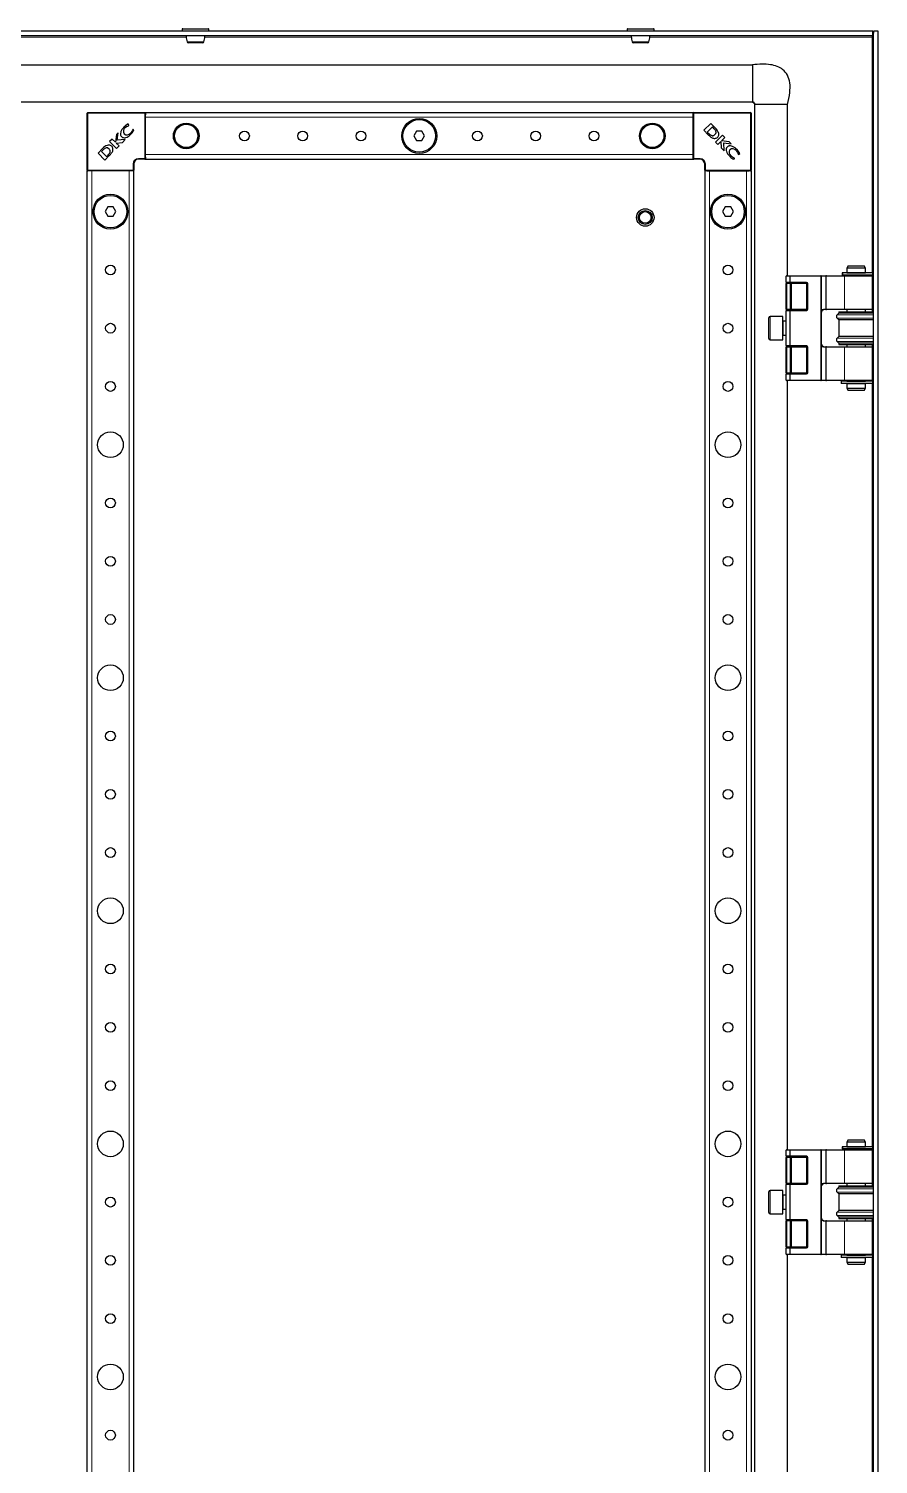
# Model space of a CAD drawing. Header units: millimetres. Extents: x -984 to 2790, y -1538 to 1219.
# Drawn here: x -190 to 175, y -59 to 557 of the extents above; entities that cross this region are included whole.
import ezdxf

# ---------------------------------------------------------------- set-up
doc = ezdxf.new("R2010")
doc.units = ezdxf.units.MM

msp = doc.modelspace()

# ---------------------------------------------------------------- linework, layer by layer
at = {"color": 7, "linetype": 'Continuous', "lineweight": 25}
for p, q in [((172.26, 556.28), (-218.14, 556.28)), ((-124.19, 557.03), (-124.19, 556.28)), ((-123.94, 557.28), (-112.94, 557.28)), ((-112.69, 556.28), (-112.69, 557.03)), ((66.81, 557.03), (66.81, 556.28)), ((67.06, 557.28), (75.57, 557.28)), ((75.57, 557.28), (78.06, 557.28)), ((78.31, 556.28), (78.31, 557.03)), ((172.26, 554.28), (172.26, 556.28)), ((172.56, -998.72), (172.56, 556.28)), ((174.56, 556.28), (172.56, 556.28)), ((174.56, -998.72), (174.56, 556.28)), ((172.26, 554.28), (-218.14, 554.28)), ((172.16, 554.28), (171.96, 553.68)), ((-212.44, 541.78), (120.56, 541.78)), ((120.56, 525.78), (-209.69, 525.78)), ((121.56, -967.22), (121.56, 524.78)), ((135.56, 451.28), (135.56, 524.78)), ((-164.94, 496.58), (-164.94, 520.98)), ((-164.64, 521.28), (-140.24, 521.28)), ((-139.94, 521.28), (95.06, 521.28)), ((-139.94, 520.98), (-139.94, 521.28)), ((-139.94, 520.98), (-139.94, 520.34)), ((-139.94, 519.28), (-139.94, 520.34)), ((-139.94, 503.28), (-139.94, 519.28)), ((95.06, 520.98), (95.06, 521.28)), ((95.06, 520.34), (95.06, 520.98)), ((95.06, 519.28), (95.06, 520.34)), ((95.06, 503.28), (95.06, 519.28)), ((95.36, 521.28), (119.76, 521.28)), ((120.06, 520.98), (120.06, 496.58)), ((-152.36, 511.82), (-152.85, 508.55)), ((-151.57, 512.61), (-152.36, 511.82)), ((-152.04, 509.52), (-151.57, 512.61)), ((-147, 515.74), (-147.34, 516.43)), ((-147.14, 515.6), (-147, 515.74)), ((-145.19, 514.17), (-145.3, 514.06)), ((-144.94, 513.66), (-145.19, 514.17)), ((-23.59, 513.28), (-24.75, 511.28)), ((-24.75, 511.28), (-23.59, 509.28)), ((-21.28, 513.28), (-23.59, 513.28)), ((-20.13, 511.28), (-21.28, 513.28)), ((-21.28, 509.28), (-20.13, 511.28)), ((102.67, 516.64), (99.71, 513.68)), ((99.71, 513.68), (101.6, 511.79)), ((103.37, 515.11), (101.19, 512.93)), ((101.19, 512.93), (101.87, 512.27)), ((101.6, 511.79), (101.62, 511.77)), ((104.66, 514.64), (102.67, 516.64)), ((104.11, 514.39), (103.37, 515.11)), ((107.67, 511.63), (104.71, 508.67)), ((108.72, 510.59), (107.67, 511.63)), ((-158.3, 505.88), (-160.29, 503.89)), ((-158.05, 505.33), (-158.77, 504.59)), ((-154.24, 509.94), (-155.29, 508.89)), ((-155.29, 508.89), (-152.33, 505.93)), ((-152.85, 508.55), (-154.24, 509.94)), ((-152.51, 508.23), (-149.85, 508.41)), ((-151.27, 506.99), (-152.51, 508.23)), ((-152.33, 505.93), (-151.27, 506.99)), ((-148.57, 509.7), (-152.04, 509.52)), ((-149.85, 508.41), (-148.57, 509.7)), ((-23.59, 509.28), (-21.28, 509.28)), ((104.71, 508.67), (105.77, 507.61)), ((105.77, 507.61), (107.01, 508.86)), ((107.01, 508.86), (107.19, 506.2)), ((107.19, 506.2), (108.47, 504.91)), ((107.33, 509.2), (108.72, 510.59)), ((110.59, 508.71), (107.33, 509.2)), ((108.29, 508.38), (111.39, 507.91)), ((108.47, 504.91), (108.29, 508.38)), ((111.39, 507.91), (110.59, 508.71)), ((-160.29, 503.89), (-157.33, 500.93)), ((-158.77, 504.59), (-156.59, 502.41)), ((-157.33, 500.93), (-155.44, 502.82)), ((-156.59, 502.41), (-155.93, 503.09)), ((-155.44, 502.82), (-155.42, 502.84)), ((-144.94, 499.28), (-144.94, 496.58)), ((-140.24, 501.28), (-142.94, 501.28)), ((-139.94, 502.23), (-139.94, 503.28)), ((-139.94, 502.23), (-139.94, 501.58)), ((-139.94, 501.28), (-139.94, 501.58)), ((-139.94, 501.28), (95.06, 501.28)), ((95.06, 502.23), (95.06, 503.28)), ((95.06, 501.58), (95.06, 502.23)), ((95.06, 501.28), (95.06, 501.58)), ((98.06, 501.28), (95.36, 501.28)), ((100.06, 496.58), (100.06, 499.28)), ((112.43, 501.29), (112.94, 501.53)), ((112.94, 501.53), (112.84, 501.64)), ((114.38, 503.48), (114.52, 503.35)), ((114.52, 503.35), (115.2, 503.68)), ((-164.94, -938.72), (-164.94, 496.28)), ((-164.64, 496.28), (-164.94, 496.28)), ((-163.99, 496.28), (-164.64, 496.28)), ((-162.94, 496.28), (-163.99, 496.28)), ((-146.94, 496.28), (-162.94, 496.28)), ((-145.89, 496.28), (-146.94, 496.28)), ((-145.24, 496.28), (-145.89, 496.28)), ((-144.94, 496.28), (-145.24, 496.28)), ((-144.94, -938.72), (-144.94, 496.28)), ((100.06, 496.28), (100.06, -938.72)), ((100.06, 496.28), (100.36, 496.28)), ((101.01, 496.28), (100.36, 496.28)), ((101.01, 496.28), (102.06, 496.28)), ((102.06, 496.28), (118.06, 496.28)), ((118.06, 496.28), (119.11, 496.28)), ((119.76, 496.28), (119.11, 496.28)), ((119.76, 496.28), (120.06, 496.28)), ((120.06, 496.28), (120.06, -938.72)), ((-156.09, 480.78), (-157.25, 478.78)), ((-153.78, 480.78), (-156.09, 480.78)), ((-152.63, 478.78), (-153.78, 480.78)), ((108.91, 480.78), (107.75, 478.78)), ((111.22, 480.78), (108.91, 480.78)), ((112.37, 478.78), (111.22, 480.78)), ((-157.25, 478.78), (-156.09, 476.78)), ((-156.09, 476.78), (-153.78, 476.78)), ((-153.78, 476.78), (-152.63, 478.78)), ((107.75, 478.78), (108.91, 476.78)), ((108.91, 476.78), (111.22, 476.78)), ((111.22, 476.78), (112.37, 478.78)), ((135.06, 448.58), (135.06, 451.08)), ((135.26, 451.28), (136.64, 451.28)), ((136.56, 451.08), (136.56, 448.58)), ((136.64, 451.28), (149.86, 451.28)), ((149.86, 451.28), (152.08, 451.28)), ((150.06, 451.08), (150.06, 406.48)), ((152.36, 451.28), (152.08, 451.28)), ((152.36, 451.28), (160.25, 451.28)), ((159.12, 452.48), (159.12, 451.58)), ((159.14, 452.48), (159.12, 452.48)), ((159.14, 451.58), (159.12, 451.58)), ((159.14, 452.48), (159.14, 451.58)), ((159.22, 452.48), (159.14, 452.48)), ((159.22, 451.58), (159.14, 451.58)), ((172.21, 452.48), (159.22, 452.48)), ((172.21, 451.58), (159.22, 451.58)), ((160.25, 451.28), (171.86, 451.28)), ((161.64, 455.53), (161.06, 454.53)), ((161.06, 454.53), (161.06, 452.53)), ((169.06, 454.53), (161.06, 454.53)), ((161.06, 452.53), (169.06, 452.53)), ((161.06, 451.53), (161.06, 451.28)), ((161.06, 451.53), (169.06, 451.53)), ((161.56, 452.53), (161.56, 452.48)), ((161.56, 451.58), (161.56, 451.53)), ((161.64, 455.53), (168.48, 455.53)), ((169.06, 454.53), (168.48, 455.53)), ((168.56, 452.48), (168.56, 452.53)), ((168.56, 451.53), (168.56, 451.58)), ((169.06, 452.53), (169.06, 454.53)), ((169.06, 451.28), (169.06, 451.53)), ((172.06, 436.98), (172.06, 451.08)), ((172.21, 451.58), (172.21, 452.48)), ((135.06, 448.58), (135.06, 447.98)), ((135.06, 436.88), (135.06, 447.98)), ((136.68, 448.28), (135.36, 448.28)), ((143.76, 448.28), (136.68, 448.28)), ((137.06, 436.88), (137.06, 447.98)), ((144.06, 436.88), (144.06, 447.98)), ((127.56, 428.78), (127.56, 433.18)), ((133.56, 433.78), (128.16, 433.78)), ((133.56, 428.78), (133.56, 433.78)), ((135.06, 431.78), (133.81, 431.78)), ((135.06, 436.88), (135.06, 436.28)), ((135.06, 421.28), (135.06, 436.28)), ((135.36, 436.58), (136.68, 436.58)), ((136.56, 436.28), (136.56, 421.28)), ((136.68, 436.58), (143.76, 436.58)), ((152.08, 436.78), (151.56, 436.78)), ((152.08, 436.78), (152.36, 436.78)), ((160.25, 436.78), (152.36, 436.78)), ((157.56, 435.18), (156.86, 434.5)), ((156.86, 433.07), (157.56, 432.38)), ((157.56, 435.78), (157.56, 435.18)), ((157.56, 435.78), (172.56, 435.78)), ((172.56, 435.18), (157.56, 435.18)), ((157.56, 432.38), (157.56, 425.18)), ((172.56, 432.38), (157.56, 432.38)), ((171.86, 436.78), (160.25, 436.78)), ((161.06, 436.78), (161.06, 435.78)), ((169.06, 435.78), (169.06, 436.78)), ((127.56, 424.38), (127.56, 428.78)), ((133.56, 423.78), (133.56, 428.78)), ((133.81, 425.78), (135.06, 425.78)), ((157.56, 425.18), (156.86, 424.5)), ((172.56, 425.18), (157.56, 425.18)), ((128.16, 423.78), (133.56, 423.78)), ((135.06, 421.28), (135.06, 420.68)), ((135.06, 409.58), (135.06, 420.68)), ((136.68, 420.98), (135.36, 420.98)), ((143.76, 420.98), (136.68, 420.98)), ((137.06, 409.58), (137.06, 420.68)), ((144.06, 409.58), (144.06, 420.68)), ((151.56, 420.78), (152.08, 420.78)), ((152.36, 420.78), (152.08, 420.78)), ((152.36, 420.78), (160.25, 420.78)), ((156.86, 423.07), (157.56, 422.38)), ((157.56, 422.38), (157.56, 421.78)), ((172.56, 422.38), (157.56, 422.38)), ((157.56, 421.78), (172.56, 421.78)), ((160.25, 420.78), (171.86, 420.78)), ((161.06, 421.78), (161.06, 420.78)), ((169.06, 420.78), (169.06, 421.78)), ((172.06, 406.48), (172.06, 420.58)), ((135.06, 409.58), (135.06, 408.98)), ((135.06, 406.48), (135.06, 408.98)), ((135.36, 409.28), (136.68, 409.28)), ((136.56, 408.98), (136.56, 406.48)), ((136.68, 409.28), (143.76, 409.28)), ((136.64, 406.28), (135.26, 406.28)), ((135.56, 76.28), (135.56, 406.28)), ((149.86, 406.28), (136.64, 406.28)), ((152.08, 406.28), (149.86, 406.28)), ((152.08, 406.28), (152.36, 406.28)), ((160.25, 406.28), (152.36, 406.28)), ((158.69, 405.98), (158.69, 405.08)), ((158.74, 405.98), (158.69, 405.98)), ((158.74, 405.08), (158.69, 405.08)), ((172.21, 405.98), (158.74, 405.98)), ((172.21, 405.08), (158.74, 405.08)), ((171.86, 406.28), (160.25, 406.28)), ((161.06, 406.28), (161.06, 406.03)), ((161.06, 406.03), (169.06, 406.03)), ((161.06, 405.03), (161.06, 403.03)), ((161.06, 405.03), (169.06, 405.03)), ((161.06, 403.03), (161.64, 402.03)), ((161.06, 403.03), (165.59, 403.03)), ((161.56, 406.03), (161.56, 405.98)), ((161.56, 405.08), (161.56, 405.03)), ((165.52, 402.03), (161.64, 402.03)), ((168.48, 402.03), (165.52, 402.03)), ((165.59, 403.03), (169.06, 403.03)), ((168.48, 402.03), (169.06, 403.03)), ((168.56, 405.98), (168.56, 406.03)), ((168.56, 405.03), (168.56, 405.08)), ((169.06, 406.03), (169.06, 406.28)), ((169.06, 403.03), (169.06, 405.03)), ((172.21, 405.08), (172.21, 405.98)), ((161.64, 80.53), (161.06, 79.53)), ((161.64, 80.53), (168.48, 80.53)), ((169.06, 79.53), (168.48, 80.53)), ((135.06, 73.58), (135.06, 76.08)), ((135.26, 76.28), (136.64, 76.28)), ((136.56, 76.08), (136.56, 73.58)), ((136.64, 76.28), (149.86, 76.28)), ((149.86, 76.28), (152.08, 76.28)), ((150.06, 76.08), (150.06, 31.48)), ((152.36, 76.28), (152.08, 76.28)), ((152.36, 76.28), (160.25, 76.28)), ((159.12, 77.48), (159.12, 76.58)), ((159.14, 77.48), (159.12, 77.48)), ((159.14, 76.58), (159.12, 76.58)), ((159.14, 77.48), (159.14, 76.58)), ((159.22, 77.48), (159.14, 77.48)), ((159.22, 76.58), (159.14, 76.58)), ((172.21, 77.48), (159.22, 77.48)), ((172.21, 76.58), (159.22, 76.58)), ((160.25, 76.28), (171.86, 76.28)), ((161.06, 79.53), (161.06, 77.53)), ((169.06, 79.53), (161.06, 79.53)), ((161.06, 77.53), (169.06, 77.53)), ((161.06, 76.53), (161.06, 76.28)), ((161.06, 76.53), (169.06, 76.53)), ((161.56, 77.53), (161.56, 77.48)), ((161.56, 76.58), (161.56, 76.53)), ((168.56, 77.48), (168.56, 77.53)), ((168.56, 76.53), (168.56, 76.58)), ((169.06, 77.53), (169.06, 79.53)), ((169.06, 76.28), (169.06, 76.53)), ((172.06, 61.98), (172.06, 76.08)), ((172.21, 76.58), (172.21, 77.48)), ((135.06, 73.58), (135.06, 72.98)), ((135.06, 61.88), (135.06, 72.98)), ((136.68, 73.28), (135.36, 73.28)), ((143.76, 73.28), (136.68, 73.28)), ((137.06, 61.88), (137.06, 72.98)), ((144.06, 61.88), (144.06, 72.98)), ((135.06, 61.88), (135.06, 61.28)), ((152.08, 61.78), (151.56, 61.78)), ((152.08, 61.78), (152.36, 61.78)), ((160.25, 61.78), (152.36, 61.78)), ((171.86, 61.78), (160.25, 61.78)), ((161.06, 61.78), (161.06, 60.78)), ((169.06, 60.78), (169.06, 61.78)), ((127.56, 53.78), (127.56, 58.18)), ((133.56, 58.78), (128.16, 58.78)), ((133.56, 53.78), (133.56, 58.78)), ((135.06, 56.78), (133.81, 56.78)), ((135.06, 46.28), (135.06, 61.28)), ((135.36, 61.58), (136.68, 61.58)), ((136.56, 61.28), (136.56, 46.28)), ((136.68, 61.58), (143.76, 61.58)), ((157.56, 60.18), (156.86, 59.5)), ((156.86, 58.07), (157.56, 57.38)), ((157.56, 60.78), (157.56, 60.18)), ((157.56, 60.78), (172.56, 60.78)), ((172.56, 60.18), (157.56, 60.18)), ((157.56, 57.38), (157.56, 50.18)), ((172.56, 57.38), (157.56, 57.38)), ((127.56, 49.38), (127.56, 53.78)), ((133.56, 48.78), (133.56, 53.78)), ((133.81, 50.78), (135.06, 50.78)), ((157.56, 50.18), (156.86, 49.5)), ((172.56, 50.18), (157.56, 50.18)), ((128.16, 48.78), (133.56, 48.78)), ((135.06, 46.28), (135.06, 45.68)), ((135.06, 34.58), (135.06, 45.68)), ((136.68, 45.98), (135.36, 45.98)), ((143.76, 45.98), (136.68, 45.98)), ((137.06, 34.58), (137.06, 45.68)), ((144.06, 34.58), (144.06, 45.68)), ((151.56, 45.78), (152.08, 45.78)), ((152.36, 45.78), (152.08, 45.78)), ((152.36, 45.78), (160.25, 45.78)), ((156.86, 48.07), (157.56, 47.38)), ((157.56, 47.38), (157.56, 46.78)), ((172.56, 47.38), (157.56, 47.38)), ((157.56, 46.78), (172.56, 46.78)), ((160.25, 45.78), (171.86, 45.78)), ((161.06, 46.78), (161.06, 45.78)), ((169.06, 45.78), (169.06, 46.78)), ((172.06, 31.48), (172.06, 45.58)), ((135.06, 34.58), (135.06, 33.98)), ((135.06, 31.48), (135.06, 33.98)), ((136.64, 31.28), (135.26, 31.28)), ((135.36, 34.28), (136.68, 34.28)), ((135.56, -473.72), (135.56, 31.28)), ((136.56, 33.98), (136.56, 31.48)), ((149.86, 31.28), (136.64, 31.28)), ((136.68, 34.28), (143.76, 34.28)), ((152.08, 31.28), (149.86, 31.28)), ((152.08, 31.28), (152.36, 31.28)), ((160.25, 31.28), (152.36, 31.28)), ((158.69, 30.98), (158.69, 30.08)), ((158.74, 30.98), (158.69, 30.98)), ((172.21, 30.98), (158.74, 30.98)), ((171.86, 31.28), (160.25, 31.28)), ((161.06, 31.28), (161.06, 31.03)), ((161.06, 31.03), (169.06, 31.03)), ((161.56, 31.03), (161.56, 30.98)), ((168.56, 30.98), (168.56, 31.03)), ((169.06, 31.03), (169.06, 31.28)), ((172.21, 30.08), (172.21, 30.98)), ((158.74, 30.08), (158.69, 30.08)), ((172.21, 30.08), (158.74, 30.08)), ((161.06, 30.03), (161.06, 28.03)), ((161.06, 30.03), (169.06, 30.03)), ((161.06, 28.03), (161.64, 27.03)), ((161.06, 28.03), (165.59, 28.03)), ((161.56, 30.08), (161.56, 30.03)), ((165.52, 27.03), (161.64, 27.03)), ((168.48, 27.03), (165.52, 27.03)), ((165.59, 28.03), (169.06, 28.03)), ((168.48, 27.03), (169.06, 28.03)), ((168.56, 30.03), (168.56, 30.08)), ((169.06, 28.03), (169.06, 30.03))]:
    msp.add_line(p, q, dxfattribs=at)
at = {"color": 8, "linetype": 'Continuous', "lineweight": 18}
for p, q in [((-112.69, 557.03), (-124.19, 557.03)), ((75.71, 557.03), (66.81, 557.03)), ((78.31, 557.03), (75.71, 557.03)), ((-217.84, 553.68), (-122.41, 553.68)), ((-114.47, 553.68), (68.59, 553.68)), ((76.53, 553.68), (171.96, 553.68)), ((171.96, 553.68), (171.96, 452.48)), ((-164.64, 520.98), (-164.94, 520.98)), ((-164.64, 520.98), (-164.64, 521.28)), ((-164.64, 520.98), (-164.64, 496.58)), ((-140.24, 520.98), (-164.64, 520.98)), ((-140.24, 521.28), (-140.24, 520.98)), ((-140.24, 501.58), (-140.24, 520.98)), ((-139.94, 520.98), (-140.24, 520.98)), ((-139.94, 519.28), (95.06, 519.28)), ((95.36, 520.98), (95.06, 520.98)), ((95.36, 520.98), (95.36, 521.28)), ((95.36, 520.98), (95.36, 501.58)), ((119.76, 520.98), (95.36, 520.98)), ((119.76, 520.98), (119.76, 521.28)), ((119.76, 496.58), (119.76, 520.98)), ((119.76, 520.98), (120.06, 520.98)), ((-145.24, 496.58), (-145.24, 499.28)), ((-144.94, 499.28), (-145.24, 499.28)), ((-142.94, 501.58), (-140.24, 501.58)), ((-142.94, 501.28), (-142.94, 501.58)), ((-140.24, 501.58), (-140.24, 501.28)), ((-139.94, 501.58), (-140.24, 501.58)), ((-139.94, 503.28), (95.06, 503.28)), ((95.36, 501.58), (95.06, 501.58)), ((95.36, 501.28), (95.36, 501.58)), ((95.36, 501.58), (98.06, 501.58)), ((98.06, 501.28), (98.06, 501.58)), ((100.06, 499.28), (100.36, 499.28)), ((100.36, 499.28), (100.36, 496.58)), ((-164.64, 496.58), (-164.94, 496.58)), ((-164.64, 496.58), (-145.24, 496.58)), ((-164.64, 496.58), (-164.64, 496.28)), ((-162.94, -938.72), (-162.94, 496.28)), ((-146.94, -938.72), (-146.94, 496.28)), ((-145.24, 496.58), (-145.24, 496.28)), ((-144.94, 496.58), (-145.24, 496.58)), ((100.36, 496.58), (100.06, 496.58)), ((100.36, 496.58), (119.76, 496.58)), ((100.36, 496.28), (100.36, 496.58)), ((102.06, 496.28), (102.06, -938.72)), ((118.06, 496.28), (118.06, -938.72)), ((119.76, 496.28), (119.76, 496.58)), ((120.06, 496.58), (119.76, 496.58)), ((136.56, 451.08), (135.06, 451.08)), ((149.86, 451.08), (136.56, 451.08)), ((149.86, 451.08), (149.86, 451.28)), ((149.86, 406.48), (149.86, 451.08)), ((149.86, 451.08), (150.06, 451.08)), ((152.08, 451.08), (150.06, 451.08)), ((152.08, 451.28), (152.08, 451.08)), ((152.08, 436.98), (152.08, 451.08)), ((152.22, 451.08), (152.08, 451.08)), ((160.11, 451.08), (152.22, 451.08)), ((152.22, 451.08), (152.22, 436.98)), ((159.22, 451.58), (159.22, 452.48)), ((172.06, 451.08), (160.11, 451.08)), ((160.11, 436.98), (160.11, 451.08)), ((171.96, 451.58), (171.96, 451.26)), ((135.06, 448.58), (136.56, 448.58)), ((135.36, 447.98), (135.06, 447.98)), ((135.36, 448.28), (135.36, 447.98)), ((136.76, 447.98), (135.36, 447.98)), ((135.36, 447.98), (135.36, 436.88)), ((136.56, 448.58), (143.76, 448.58)), ((136.76, 448.28), (136.76, 447.98)), ((137.06, 447.98), (136.76, 447.98)), ((136.76, 436.88), (136.76, 447.98)), ((137.36, 447.98), (137.06, 447.98)), ((137.36, 447.98), (137.36, 448.28)), ((143.76, 447.98), (137.36, 447.98)), ((137.36, 447.98), (137.36, 436.88)), ((143.76, 448.58), (143.76, 448.28)), ((143.76, 447.98), (143.76, 448.28)), ((143.76, 436.88), (143.76, 447.98)), ((144.06, 447.98), (143.76, 447.98)), ((144.36, 447.98), (144.06, 447.98)), ((144.36, 447.98), (144.36, 436.88)), ((128.16, 433.78), (128.16, 428.78)), ((133.81, 431.78), (133.81, 425.78)), ((135.36, 436.88), (135.06, 436.88)), ((136.56, 436.28), (135.06, 436.28)), ((135.36, 436.88), (135.36, 436.58)), ((135.36, 436.88), (136.76, 436.88)), ((143.76, 436.28), (136.56, 436.28)), ((136.76, 436.88), (136.76, 436.58)), ((137.06, 436.88), (136.76, 436.88)), ((137.36, 436.88), (137.06, 436.88)), ((137.36, 436.58), (137.36, 436.88)), ((137.36, 436.88), (143.76, 436.88)), ((143.76, 436.58), (143.76, 436.88)), ((144.06, 436.88), (143.76, 436.88)), ((143.76, 436.58), (143.76, 436.28)), ((144.36, 436.88), (144.06, 436.88)), ((151.56, 436.98), (152.08, 436.98)), ((151.56, 436.98), (151.56, 436.78)), ((152.22, 436.98), (152.08, 436.98)), ((152.08, 436.98), (152.08, 436.78)), ((152.22, 436.98), (160.11, 436.98)), ((172.56, 434.5), (156.86, 434.5)), ((172.56, 433.07), (156.86, 433.07)), ((160.11, 436.98), (172.06, 436.98)), ((171.96, 436.81), (171.96, 435.78)), ((128.16, 428.78), (128.16, 423.78)), ((135.06, 421.28), (136.56, 421.28)), ((135.36, 420.68), (135.06, 420.68)), ((135.36, 420.68), (135.36, 420.98)), ((136.76, 420.68), (135.36, 420.68)), ((135.36, 420.68), (135.36, 409.58)), ((136.56, 421.28), (143.76, 421.28)), ((136.76, 420.68), (136.76, 420.98)), ((136.76, 409.58), (136.76, 420.68)), ((136.76, 420.68), (137.06, 420.68)), ((137.06, 420.68), (137.36, 420.68)), ((137.36, 420.68), (137.36, 420.98)), ((143.76, 420.68), (137.36, 420.68)), ((137.36, 420.68), (137.36, 409.58)), ((143.76, 420.98), (143.76, 421.28)), ((143.76, 420.68), (143.76, 420.98)), ((143.76, 409.58), (143.76, 420.68)), ((143.76, 420.68), (144.06, 420.68)), ((144.06, 420.68), (144.36, 420.68)), ((144.36, 420.68), (144.36, 409.58)), ((151.56, 420.78), (151.56, 420.58)), ((152.08, 420.58), (151.56, 420.58)), ((152.08, 420.78), (152.08, 420.58)), ((152.08, 420.58), (152.22, 420.58)), ((152.08, 406.48), (152.08, 420.58)), ((152.22, 420.58), (152.22, 406.48)), ((160.11, 420.58), (152.22, 420.58)), ((172.56, 424.5), (156.86, 424.5)), ((172.56, 423.07), (156.86, 423.07)), ((160.11, 406.48), (160.11, 420.58)), ((172.06, 420.58), (160.11, 420.58)), ((171.96, 421.78), (171.96, 420.76)), ((135.06, 409.58), (135.36, 409.58)), ((136.56, 408.98), (135.06, 408.98)), ((135.36, 409.28), (135.36, 409.58)), ((135.36, 409.58), (136.76, 409.58)), ((143.76, 408.98), (136.56, 408.98)), ((136.76, 409.28), (136.76, 409.58)), ((137.06, 409.58), (136.76, 409.58)), ((137.36, 409.58), (137.06, 409.58)), ((137.36, 409.28), (137.36, 409.58)), ((137.36, 409.58), (143.76, 409.58)), ((143.76, 409.28), (143.76, 409.58)), ((144.06, 409.58), (143.76, 409.58)), ((143.76, 408.98), (143.76, 409.28)), ((144.36, 409.58), (144.06, 409.58)), ((135.06, 406.48), (136.56, 406.48)), ((136.56, 406.48), (149.86, 406.48)), ((149.86, 406.28), (149.86, 406.48)), ((150.06, 406.48), (149.86, 406.48)), ((150.06, 406.48), (152.08, 406.48)), ((152.08, 406.48), (152.22, 406.48)), ((152.08, 406.48), (152.08, 406.28)), ((152.22, 406.48), (160.11, 406.48)), ((158.74, 405.08), (158.74, 405.98)), ((160.11, 406.48), (172.06, 406.48)), ((171.96, 406.31), (171.96, 405.98)), ((171.96, 405.08), (171.96, 77.48)), ((136.56, 76.08), (135.06, 76.08)), ((149.86, 76.08), (136.56, 76.08)), ((149.86, 76.08), (149.86, 76.28)), ((149.86, 31.48), (149.86, 76.08)), ((149.86, 76.08), (150.06, 76.08)), ((152.08, 76.08), (150.06, 76.08)), ((152.08, 76.28), (152.08, 76.08)), ((152.08, 61.98), (152.08, 76.08)), ((152.22, 76.08), (152.08, 76.08)), ((160.11, 76.08), (152.22, 76.08)), ((152.22, 76.08), (152.22, 61.98)), ((159.22, 76.58), (159.22, 77.48)), ((172.06, 76.08), (160.11, 76.08)), ((160.11, 61.98), (160.11, 76.08)), ((171.96, 76.58), (171.96, 76.26)), ((135.06, 73.58), (136.56, 73.58)), ((135.36, 72.98), (135.06, 72.98)), ((135.36, 73.28), (135.36, 72.98)), ((136.76, 72.98), (135.36, 72.98)), ((135.36, 72.98), (135.36, 61.88)), ((136.56, 73.58), (143.76, 73.58)), ((136.76, 73.28), (136.76, 72.98)), ((136.76, 61.88), (136.76, 72.98)), ((137.06, 72.98), (136.76, 72.98)), ((137.36, 72.98), (137.06, 72.98)), ((137.36, 72.98), (137.36, 73.28)), ((143.76, 72.98), (137.36, 72.98)), ((137.36, 72.98), (137.36, 61.88)), ((143.76, 73.58), (143.76, 73.28)), ((143.76, 72.98), (143.76, 73.28)), ((143.76, 61.88), (143.76, 72.98)), ((144.06, 72.98), (143.76, 72.98)), ((144.36, 72.98), (144.06, 72.98)), ((144.36, 72.98), (144.36, 61.88)), ((135.36, 61.88), (135.06, 61.88)), ((135.36, 61.88), (135.36, 61.58)), ((135.36, 61.88), (136.76, 61.88)), ((136.76, 61.88), (136.76, 61.58)), ((137.06, 61.88), (136.76, 61.88)), ((137.36, 61.88), (137.06, 61.88)), ((137.36, 61.58), (137.36, 61.88)), ((137.36, 61.88), (143.76, 61.88)), ((143.76, 61.58), (143.76, 61.88)), ((144.06, 61.88), (143.76, 61.88)), ((144.36, 61.88), (144.06, 61.88)), ((151.56, 61.98), (152.08, 61.98)), ((151.56, 61.98), (151.56, 61.78)), ((152.22, 61.98), (152.08, 61.98)), ((152.08, 61.98), (152.08, 61.78)), ((152.22, 61.98), (160.11, 61.98)), ((160.11, 61.98), (172.06, 61.98)), ((171.96, 61.81), (171.96, 60.78)), ((128.16, 58.78), (128.16, 53.78)), ((133.81, 56.78), (133.81, 50.78)), ((136.56, 61.28), (135.06, 61.28)), ((143.76, 61.28), (136.56, 61.28)), ((143.76, 61.58), (143.76, 61.28)), ((172.56, 59.5), (156.86, 59.5)), ((172.56, 58.07), (156.86, 58.07)), ((128.16, 53.78), (128.16, 48.78)), ((172.56, 49.5), (156.86, 49.5)), ((135.06, 46.28), (136.56, 46.28)), ((135.36, 45.68), (135.06, 45.68)), ((135.36, 45.68), (135.36, 45.98)), ((136.76, 45.68), (135.36, 45.68)), ((135.36, 45.68), (135.36, 34.58)), ((136.56, 46.28), (143.76, 46.28)), ((136.76, 45.68), (136.76, 45.98)), ((136.76, 45.68), (137.06, 45.68)), ((136.76, 34.58), (136.76, 45.68)), ((137.06, 45.68), (137.36, 45.68)), ((137.36, 45.68), (137.36, 45.98)), ((143.76, 45.68), (137.36, 45.68)), ((137.36, 45.68), (137.36, 34.58)), ((143.76, 45.98), (143.76, 46.28)), ((143.76, 45.68), (143.76, 45.98)), ((143.76, 34.58), (143.76, 45.68)), ((143.76, 45.68), (144.06, 45.68)), ((144.06, 45.68), (144.36, 45.68)), ((144.36, 45.68), (144.36, 34.58)), ((151.56, 45.78), (151.56, 45.58)), ((152.08, 45.58), (151.56, 45.58)), ((152.08, 45.78), (152.08, 45.58)), ((152.08, 31.48), (152.08, 45.58)), ((152.08, 45.58), (152.22, 45.58)), ((152.22, 45.58), (152.22, 31.48)), ((160.11, 45.58), (152.22, 45.58)), ((172.56, 48.07), (156.86, 48.07)), ((160.11, 31.48), (160.11, 45.58)), ((172.06, 45.58), (160.11, 45.58)), ((171.96, 46.78), (171.96, 45.76)), ((135.06, 34.58), (135.36, 34.58)), ((136.56, 33.98), (135.06, 33.98)), ((135.06, 31.48), (136.56, 31.48)), ((135.36, 34.28), (135.36, 34.58)), ((135.36, 34.58), (136.76, 34.58)), ((143.76, 33.98), (136.56, 33.98)), ((136.56, 31.48), (149.86, 31.48)), ((136.76, 34.28), (136.76, 34.58)), ((137.06, 34.58), (136.76, 34.58)), ((137.36, 34.58), (137.06, 34.58)), ((137.36, 34.28), (137.36, 34.58)), ((137.36, 34.58), (143.76, 34.58)), ((143.76, 34.28), (143.76, 34.58)), ((144.06, 34.58), (143.76, 34.58)), ((143.76, 33.98), (143.76, 34.28)), ((144.36, 34.58), (144.06, 34.58)), ((149.86, 31.28), (149.86, 31.48)), ((150.06, 31.48), (149.86, 31.48)), ((150.06, 31.48), (152.08, 31.48)), ((152.08, 31.48), (152.22, 31.48)), ((152.08, 31.48), (152.08, 31.28)), ((152.22, 31.48), (160.11, 31.48)), ((158.74, 30.08), (158.74, 30.98)), ((160.11, 31.48), (172.06, 31.48)), ((171.96, 31.31), (171.96, 30.98)), ((171.96, 30.08), (171.96, -472.52))]:
    msp.add_line(p, q, dxfattribs=at)
at = {"color": 7, "linetype": 'Continuous', "lineweight": 25}
for centre, radius in [((-22.44, 511.28), 7.5), ((-22.44, 511.28), 7), ((-122.44, 511.28), 5.5), ((-122.44, 511.28), 5), ((-97.44, 511.28), 2.1), ((-72.44, 511.28), 2.1), ((-47.44, 511.28), 2.1), ((2.56, 511.28), 2.1), ((27.56, 511.28), 2.1), ((52.56, 511.28), 2.1), ((77.56, 511.28), 5.5), ((77.56, 511.28), 5), ((-154.94, 478.78), 7.5), ((-154.94, 478.78), 7), ((110.06, 478.78), 7.5), ((110.06, 478.78), 7), ((74.56, 476.28), 3.75), ((74.56, 476.28), 3), ((74.56, 476.28), 2.5), ((-154.94, 453.78), 2.1), ((110.06, 453.78), 2.1), ((-154.94, 428.78), 2.1), ((110.06, 428.78), 2.1), ((-154.94, 403.78), 2.1), ((110.06, 403.78), 2.1), ((-154.94, 378.78), 5.5), ((110.06, 378.78), 5.5), ((-154.94, 353.78), 2.1), ((110.06, 353.78), 2.1), ((-154.94, 328.78), 2.1), ((110.06, 328.78), 2.1), ((-154.94, 303.78), 2.1), ((110.06, 303.78), 2.1), ((-154.94, 278.78), 5.5), ((110.06, 278.78), 5.5), ((-154.94, 253.78), 2.1), ((110.06, 253.78), 2.1), ((-154.94, 228.78), 2.1), ((110.06, 228.78), 2.1), ((-154.94, 203.78), 2.1), ((110.06, 203.78), 2.1), ((-154.94, 178.78), 5.5), ((110.06, 178.78), 5.5), ((-154.94, 153.78), 2.1), ((110.06, 153.78), 2.1), ((-154.94, 128.78), 2.1), ((110.06, 128.78), 2.1), ((-154.94, 103.78), 2.1), ((110.06, 103.78), 2.1), ((-154.94, 78.78), 5.5), ((110.06, 78.78), 5.5), ((-154.94, 53.78), 2.1), ((110.06, 53.78), 2.1), ((-154.94, 28.78), 2.1), ((110.06, 28.78), 2.1), ((-154.94, 3.78), 2.1), ((110.06, 3.78), 2.1), ((-154.94, -21.22), 5.5), ((110.06, -21.22), 5.5), ((-154.94, -46.22), 2.1), ((110.06, -46.22), 2.1)]:
    msp.add_circle(centre, radius, dxfattribs=at)
at = {"color": 8, "linetype": 'Continuous', "lineweight": 18}
for centre in [(-122.44, 511.28), (77.56, 511.28)]:
    msp.add_circle(centre, 5.3, dxfattribs=at)
at = {"color": 7, "linetype": 'Continuous', "lineweight": 25}
for centre, radius, start, end in [((-123.94, 557.03), 0.25, 90, 180), ((-112.94, 557.03), 0.25, 0, 90), ((67.06, 557.03), 0.25, 90, 180), ((78.06, 557.03), 0.25, 0, 90), ((-121.55, 551.78), 0.5, 195.31604, 270.02276), ((-115.33, 551.78), 0.5, 269.99815, 345.40011), ((69.45, 551.78), 0.5, 195.24646, 270.04596), ((75.67, 551.78), 0.5, 269.96367, 344.83397), ((-164.64, 520.98), 0.3, 90, 180), ((-140.24, 520.98), 0.3, 0, 90), ((95.36, 520.98), 0.3, 90, 180), ((119.76, 520.98), 0.3, 0, 90), ((-147.43, 513.29), 1.97, 128.45405, 215.887), ((-147.87, 513.69), 1.94, 233.30966, 322.34638), ((99.64, 510.21), 6.12, 36.98881, 43.07444), ((101.45, 510.98), 4.87, 20.34448, 48.77765), ((-154.64, 502.67), 4.87, 110.34448, 138.77765), ((-153.87, 500.86), 6.12, 126.98881, 133.07444), ((112.47, 504.21), 1.94, 143.30966, 232.34638), ((112.06, 503.77), 1.97, 38.45405, 125.887), ((-142.94, 499.28), 2, 90, 180), ((-140.24, 501.58), 0.3, 270, 0), ((95.36, 501.58), 0.3, 180, 270), ((98.06, 499.28), 2, 0, 90), ((-164.64, 496.58), 0.3, 180, 270), ((-145.24, 496.58), 0.3, 270, 0), ((100.36, 496.58), 0.3, 180, 270), ((119.76, 496.58), 0.3, 270, 0), ((135.26, 451.08), 0.2, 90, 180), ((149.86, 451.08), 0.2, 0, 90), ((171.86, 451.08), 0.2, 0, 90), ((135.36, 448.58), 0.3, 180, 270), ((136.76, 447.98), 0.3, 0, 90), ((143.76, 447.98), 0.3, 0, 90), ((128.16, 433.18), 0.6, 90, 180), ((133.81, 432.03), 0.25, 180, 270), ((135.36, 436.28), 0.3, 90, 180), ((136.76, 436.88), 0.3, 270, 0), ((143.76, 436.88), 0.3, 270, 0), ((151.56, 435.28), 1.5, 90, 180), ((157.56, 433.78), 1, 134.427, 225.573), ((171.86, 436.98), 0.2, 270, 0), ((133.81, 425.53), 0.25, 90, 180), ((128.16, 424.38), 0.6, 180, 270), ((135.36, 421.28), 0.3, 180, 270), ((136.76, 420.68), 0.3, 0, 90), ((143.76, 420.68), 0.3, 0, 90), ((151.56, 422.28), 1.5, 180, 270), ((157.56, 423.78), 1, 134.427, 225.573), ((171.86, 420.58), 0.2, 0, 90), ((135.36, 408.98), 0.3, 90, 180), ((136.76, 409.58), 0.3, 270, 0), ((143.76, 409.58), 0.3, 270, 0), ((135.26, 406.48), 0.2, 180, 270), ((149.86, 406.48), 0.2, 270, 0), ((171.86, 406.48), 0.2, 270, 0), ((135.26, 76.08), 0.2, 90, 180), ((149.86, 76.08), 0.2, 0, 90), ((171.86, 76.08), 0.2, 0, 90), ((135.36, 73.58), 0.3, 180, 270), ((136.76, 72.98), 0.3, 0, 90), ((143.76, 72.98), 0.3, 0, 90), ((136.76, 61.88), 0.3, 270, 0), ((143.76, 61.88), 0.3, 270, 0), ((151.56, 60.28), 1.5, 90, 180), ((171.86, 61.98), 0.2, 270, 0), ((128.16, 58.18), 0.6, 90, 180), ((133.81, 57.03), 0.25, 180, 270), ((135.36, 61.28), 0.3, 90, 180), ((157.56, 58.78), 1, 134.427, 225.573), ((128.16, 49.38), 0.6, 180, 270), ((133.81, 50.53), 0.25, 90, 180), ((157.56, 48.78), 1, 134.427, 225.573), ((135.36, 46.28), 0.3, 180, 270), ((136.76, 45.68), 0.3, 0, 90), ((143.76, 45.68), 0.3, 0, 90), ((151.56, 47.28), 1.5, 180, 270), ((171.86, 45.58), 0.2, 0, 90), ((135.36, 33.98), 0.3, 90, 180), ((135.26, 31.48), 0.2, 180, 270), ((136.76, 34.58), 0.3, 270, 0), ((143.76, 34.58), 0.3, 270, 0), ((149.86, 31.48), 0.2, 270, 0), ((171.86, 31.48), 0.2, 270, 0)]:
    msp.add_arc(centre, radius, start, end, dxfattribs=at)
at = {"color": 8, "linetype": 'Continuous', "lineweight": 18}
for centre, radius, start, end in [((-142.94, 499.28), 2.3, 90, 180), ((98.06, 499.28), 2.3, 0, 90), ((152.4, 451.11), 0.179, 101.42175, 188.04947), ((160.29, 451.11), 0.179, 101.42175, 188.04947), ((143.76, 447.98), 0.6, 0, 90), ((143.76, 436.88), 0.6, 270, 0), ((151.56, 435.28), 1.7, 90, 151.92751), ((152.4, 436.96), 0.179, 171.95053, 258.57825), ((160.29, 436.96), 0.179, 171.95053, 258.57825), ((143.76, 420.68), 0.6, 0, 90), ((151.56, 422.28), 1.7, 208.07249, 270), ((152.4, 420.61), 0.179, 101.42175, 188.04947), ((160.29, 420.61), 0.179, 101.42175, 188.04947), ((143.76, 409.58), 0.6, 270, 0), ((152.4, 406.46), 0.179, 171.95053, 258.57825), ((160.29, 406.46), 0.179, 171.95053, 258.57825), ((152.4, 76.11), 0.179, 101.42175, 188.04947), ((160.29, 76.11), 0.179, 101.42175, 188.04947), ((143.76, 72.98), 0.6, 0, 90), ((143.76, 61.88), 0.6, 270, 0), ((151.56, 60.28), 1.7, 90, 151.92751), ((152.4, 61.96), 0.179, 171.95053, 258.57825), ((160.29, 61.96), 0.179, 171.95053, 258.57825), ((143.76, 45.68), 0.6, 0, 90), ((151.56, 47.28), 1.7, 208.07249, 270), ((152.4, 45.61), 0.179, 101.42175, 188.04947), ((160.29, 45.61), 0.179, 101.42175, 188.04947), ((143.76, 34.58), 0.6, 270, 0), ((152.4, 31.46), 0.179, 171.95053, 258.57825), ((160.29, 31.46), 0.179, 171.95053, 258.57825)]:
    msp.add_arc(centre, radius, start, end, dxfattribs=at)
at = {"color": 7, "linetype": 'Continuous', "lineweight": 25}
for centre, major_axis, start_param, end_param in [((136.64, 451.08), (0, 0.2), 0, 1.570796), ((136.68, 448.58), (0, 0.3), 1.570796, 3.141593), ((136.68, 436.28), (0, 0.3), 0, 1.570796), ((136.68, 421.28), (0, 0.3), 1.570796, 3.141593), ((136.68, 408.98), (0, 0.3), 0, 1.570796), ((136.64, 406.48), (0, 0.2), 1.570796, 3.141593), ((136.64, 76.08), (0, 0.2), 0, 1.570796), ((136.68, 73.58), (0, 0.3), 1.570796, 3.141593), ((136.68, 61.28), (0, 0.3), 0, 1.570796), ((136.68, 46.28), (0, 0.3), 1.570796, 3.141593), ((136.68, 33.98), (0, 0.3), 0, 1.570796), ((136.64, 31.48), (0, 0.2), 1.570796, 3.141593)]:
    msp.add_ellipse(centre, major_axis=major_axis, ratio=0.414214, start_param=start_param, end_param=end_param, dxfattribs=at)
for points, knots in [([(172.56, 556.28), (172.53, 555.85), (172.5, 555.29), (172.3, 554.73), (172.26, 554.6)], [0, 0, 0, 0, 0.773459, 1, 1, 1, 1]), ([(-122.46, 554.28), (-122.46, 554.15), (-122.44, 553.24), (-122.22, 552.37), (-122.03, 551.63)], [0, 0, 0, 0, 0.1418504, 1, 1, 1, 1]), ([(-120.14, 551.28), (-120.33, 551.28), (-120.8, 551.28), (-121.35, 551.28), (-121.48, 551.28), (-121.54, 551.28)], [0, 0, 0, 0, 0.256553, 0.627981, 1, 1, 1, 1]), ([(-115.33, 551.28), (-115.37, 551.28), (-115.45, 551.28), (-116.01, 551.28), (-116.82, 551.28), (-117.81, 551.28), (-118.87, 551.28), (-119.66, 551.28), (-120.05, 551.28), (-120.14, 551.28)], [0, 0, 0, 0, 0.158514, 0.317278, 0.475863, 0.634247, 0.792477, 0.950708, 1, 1, 1, 1]), ([(-114.85, 551.63), (-114.66, 552.37), (-114.44, 553.24), (-114.42, 554.15), (-114.42, 554.28)], [0, 0, 0, 0, 0.8581496, 1, 1, 1, 1]), ([(68.54, 554.28), (68.54, 554.15), (68.56, 553.24), (68.78, 552.37), (68.97, 551.63)], [0, 0, 0, 0, 0.14185, 1, 1, 1, 1]), ([(75.63, 551.28), (75.64, 551.28), (75.69, 551.28), (75.41, 551.28), (74.89, 551.28), (74.17, 551.28), (73.32, 551.28), (72.25, 551.28), (71.23, 551.28), (70.35, 551.28), (69.74, 551.28), (69.44, 551.28), (69.48, 551.28), (69.49, 551.28)], [0, 0, 0, 0, 0.03384, 0.141254, 0.248698, 0.315774, 0.423314, 0.530846, 0.63821, 0.745706, 0.853372, 0.960917, 1, 1, 1, 1]), ([(76.15, 551.63), (76.34, 552.37), (76.56, 553.24), (76.58, 554.15), (76.58, 554.28)], [0, 0, 0, 0, 0.85815, 1, 1, 1, 1]), ([(135.56, 524.78), (135.97, 526.46), (136.7, 529.5), (136.79, 533.81), (135.82, 537.37), (133.77, 539.82), (131.13, 541.24), (128.11, 541.98), (124.51, 542.19), (121.95, 541.92), (120.56, 541.78)], [0, 0, 0, 0, 0.176067, 0.318225, 0.435596, 0.543482, 0.633889, 0.737152, 0.858183, 1, 1, 1, 1]), ([(120.56, 541.78), (120.56, 541.75), (120.56, 541.69), (120.56, 541.05), (120.56, 539.58), (120.56, 537.39), (120.56, 535.39), (120.56, 533.78), (120.56, 532.18), (120.56, 530.17), (120.56, 527.99), (120.56, 526.48), (120.56, 526.08), (120.56, 525.95)], [0, 0, 0, 0, 0.069165, 0.1363, 0.267291, 0.398282, 0.465417, 0.534583, 0.603748, 0.670883, 0.801874, 0.932865, 1, 1, 1, 1]), ([(120.56, 525.95), (120.66, 525.93), (120.8, 525.91), (120.96, 525.84), (121.04, 525.79), (121.1, 525.72), (121.14, 525.65), (121.17, 525.58), (121.23, 525.4), (121.4, 525.32), (121.55, 525.09), (121.58, 524.89), (121.6, 524.78)], [0, 0, 0, 0, 0.146823, 0.202041, 0.247643, 0.28691, 0.323569, 0.360785, 0.40083, 0.628513, 0.79432, 1, 1, 1, 1]), ([(120.56, 525.78), (120.78, 525.63), (121.19, 525.37), (121.45, 524.96), (121.56, 524.78)], [0, 0, 0, 0, 0.556114, 1, 1, 1, 1]), ([(122.54, 524.78), (122.24, 524.78), (121.79, 524.78), (121.7, 524.78), (121.68, 524.78)], [0, 0, 0, 0, 0.6491387, 1, 1, 1, 1]), ([(-149.07, 515.19), (-149.4, 514.82), (-150.01, 514.12), (-150.57, 512.95), (-150.7, 512.01), (-150.55, 511.37), (-150.36, 511.14), (-150.27, 511.02)], [0, 0, 0, 0, 0.315674, 0.58952, 0.813199, 0.909026, 1, 1, 1, 1]), ([(-150.27, 511.02), (-150.11, 510.89), (-149.78, 510.6), (-149.08, 510.44), (-148.2, 510.57), (-147.13, 511.13), (-146.44, 511.77), (-146.04, 512.14)], [0, 0, 0, 0, 0.1305321, 0.2660311, 0.4239974, 0.666819, 1, 1, 1, 1]), ([(-147.34, 516.43), (-147.67, 516.24), (-148.3, 515.9), (-148.83, 515.42), (-149.07, 515.19)], [0, 0, 0, 0, 0.5368, 1, 1, 1, 1]), ([(-148.65, 514.83), (-148.39, 515.05), (-147.95, 515.42), (-147.38, 515.55), (-147.14, 515.6)], [0, 0, 0, 0, 0.579608, 1, 1, 1, 1]), ([(-145.3, 514.06), (-145.44, 513.74), (-145.71, 513.17), (-146.13, 512.71), (-146.33, 512.5)], [0, 0, 0, 0, 0.547643, 1, 1, 1, 1]), ([(-146.04, 512.14), (-145.8, 512.41), (-145.37, 512.87), (-145.07, 513.42), (-144.94, 513.66)], [0, 0, 0, 0, 0.577653, 1, 1, 1, 1]), ([(101.62, 511.77), (101.69, 511.69), (101.85, 511.54), (102.02, 511.39), (102.1, 511.31)], [0, 0, 0, 0, 0.486421, 1, 1, 1, 1]), ([(101.87, 512.27), (102.07, 512.08), (102.43, 511.73), (102.97, 511.41), (103.42, 511.35), (103.76, 511.41), (104.12, 511.6), (104.33, 511.8), (104.44, 511.91)], [0, 0, 0, 0, 0.274676, 0.503042, 0.607381, 0.716579, 0.843412, 1, 1, 1, 1]), ([(102.1, 511.31), (102.25, 511.18), (102.52, 510.93), (102.81, 510.72), (102.95, 510.63)], [0, 0, 0, 0, 0.55183, 1, 1, 1, 1]), ([(102.95, 510.63), (103.15, 510.52), (103.54, 510.32), (104.17, 510.2), (104.76, 510.24), (105.3, 510.44), (105.73, 510.8), (106.03, 511.31), (106.14, 511.97), (106.06, 512.43), (106.01, 512.68)], [0, 0, 0, 0, 0.138091, 0.265455, 0.384013, 0.496103, 0.605759, 0.71979, 0.847662, 1, 1, 1, 1]), ([(104.44, 511.91), (104.54, 512), (104.7, 512.18), (104.88, 512.45), (104.97, 512.73), (104.97, 513.05), (104.82, 513.46), (104.63, 513.74), (104.53, 513.89)], [0, 0, 0, 0, 0.176808, 0.319231, 0.43938, 0.552395, 0.749205, 1, 1, 1, 1]), ([(-155.56, 505.67), (-155.66, 505.76), (-155.83, 505.92), (-156.11, 506.1), (-156.38, 506.2), (-156.71, 506.2), (-157.11, 506.04), (-157.39, 505.86), (-157.55, 505.75)], [0, 0, 0, 0, 0.176808, 0.319231, 0.43938, 0.552395, 0.749205, 1, 1, 1, 1]), ([(-154.29, 504.17), (-154.18, 504.37), (-153.97, 504.76), (-153.86, 505.39), (-153.9, 505.99), (-154.1, 506.52), (-154.46, 506.96), (-154.97, 507.25), (-155.63, 507.36), (-156.08, 507.28), (-156.33, 507.24)], [0, 0, 0, 0, 0.1380907, 0.2654555, 0.3840134, 0.4961027, 0.6057595, 0.7197905, 0.8476619, 1, 1, 1, 1]), ([(-155.93, 503.09), (-155.74, 503.29), (-155.39, 503.66), (-155.06, 504.19), (-155, 504.64), (-155.07, 504.99), (-155.26, 505.34), (-155.45, 505.55), (-155.56, 505.67)], [0, 0, 0, 0, 0.274676, 0.503042, 0.607381, 0.716579, 0.843412, 1, 1, 1, 1]), ([(109.8, 506.62), (109.66, 506.45), (109.38, 506.12), (109.22, 505.42), (109.35, 504.55), (109.91, 503.47), (110.55, 502.79), (110.92, 502.39)], [0, 0, 0, 0, 0.130532, 0.266031, 0.423997, 0.666819, 1, 1, 1, 1]), ([(113.97, 505.41), (113.59, 505.74), (112.9, 506.36), (111.73, 506.91), (110.79, 507.05), (110.15, 506.89), (109.91, 506.71), (109.8, 506.62)], [0, 0, 0, 0, 0.315674, 0.58952, 0.813199, 0.909026, 1, 1, 1, 1]), ([(115.2, 503.68), (115.02, 504.02), (114.68, 504.65), (114.19, 505.17), (113.97, 505.41)], [0, 0, 0, 0, 0.5368, 1, 1, 1, 1]), ([(-155.42, 502.84), (-155.35, 502.92), (-155.19, 503.07), (-155.04, 503.24), (-154.97, 503.32)], [0, 0, 0, 0, 0.486421, 1, 1, 1, 1]), ([(-154.97, 503.32), (-154.83, 503.47), (-154.59, 503.74), (-154.38, 504.04), (-154.29, 504.17)], [0, 0, 0, 0, 0.55183, 1, 1, 1, 1]), ([(110.92, 502.39), (111.19, 502.14), (111.65, 501.72), (112.2, 501.41), (112.43, 501.29)], [0, 0, 0, 0, 0.577653, 1, 1, 1, 1]), ([(112.84, 501.64), (112.52, 501.79), (111.95, 502.05), (111.49, 502.48), (111.28, 502.67)], [0, 0, 0, 0, 0.547643, 1, 1, 1, 1]), ([(113.61, 505), (113.82, 504.74), (114.2, 504.29), (114.33, 503.72), (114.38, 503.48)], [0, 0, 0, 0, 0.5796082, 1, 1, 1, 1])]:
    msp.add_open_spline(points, degree=3, knots=knots, dxfattribs=at)
at = {"color": 8, "linetype": 'Continuous', "lineweight": 18}
for points, knots in [([(-122, 551.66), (-122.01, 551.66), (-122.07, 551.66), (-121.76, 551.66), (-121.18, 551.66), (-120.63, 551.66), (-120.41, 551.66)], [0, 0, 0, 0, 0.083271, 0.424284, 0.764725, 1, 1, 1, 1]), ([(-120.41, 551.66), (-120.3, 551.66), (-119.85, 551.66), (-119.33, 551.66), (-118.53, 551.66), (-117.71, 551.66), (-116.57, 551.66), (-115.62, 551.66), (-115.03, 551.66), (-114.78, 551.66), (-114.85, 551.66), (-114.86, 551.66)], [0, 0, 0, 0, 0.048751, 0.204942, 0.205393, 0.362034, 0.518827, 0.675799, 0.832923, 0.989778, 1, 1, 1, 1]), ([(69.01, 551.66), (69, 551.66), (68.95, 551.66), (69.3, 551.66), (70, 551.66), (71.02, 551.66), (72.21, 551.66), (73.44, 551.66), (74.42, 551.66), (75.25, 551.66), (75.85, 551.66), (76.18, 551.66), (76.12, 551.66), (76.11, 551.66)], [0, 0, 0, 0, 0.038891, 0.14638, 0.253973, 0.361383, 0.468681, 0.576165, 0.683665, 0.750707, 0.858068, 0.965424, 1, 1, 1, 1])]:
    msp.add_open_spline(points, degree=3, knots=knots, dxfattribs=at)
at = {"color": 7, "linetype": 'Continuous', "lineweight": 25}
for points in [[(171.96, 553.68), (171.99, 553.76), (172.04, 553.92), (172.11, 554.12), (172.19, 554.26), (172.24, 554.27), (172.26, 554.28)], [(124.99, 524.78), (124.51, 524.78), (123.53, 524.78), (122.87, 524.78), (122.54, 524.78)], [(128.56, 524.78), (127.93, 524.78), (126.68, 524.78), (125.55, 524.78), (124.99, 524.78)], [(132.13, 524.78), (131.57, 524.78), (130.44, 524.78), (129.19, 524.78), (128.56, 524.78)], [(134.58, 524.78), (134.25, 524.78), (133.59, 524.78), (132.62, 524.78), (132.13, 524.78)], [(135.56, 524.78), (135.52, 524.78), (135.43, 524.78), (134.87, 524.78), (134.58, 524.78)]]:
    msp.add_open_spline(points, degree=3, dxfattribs=at)

doc.saveas('drawing.dxf')
